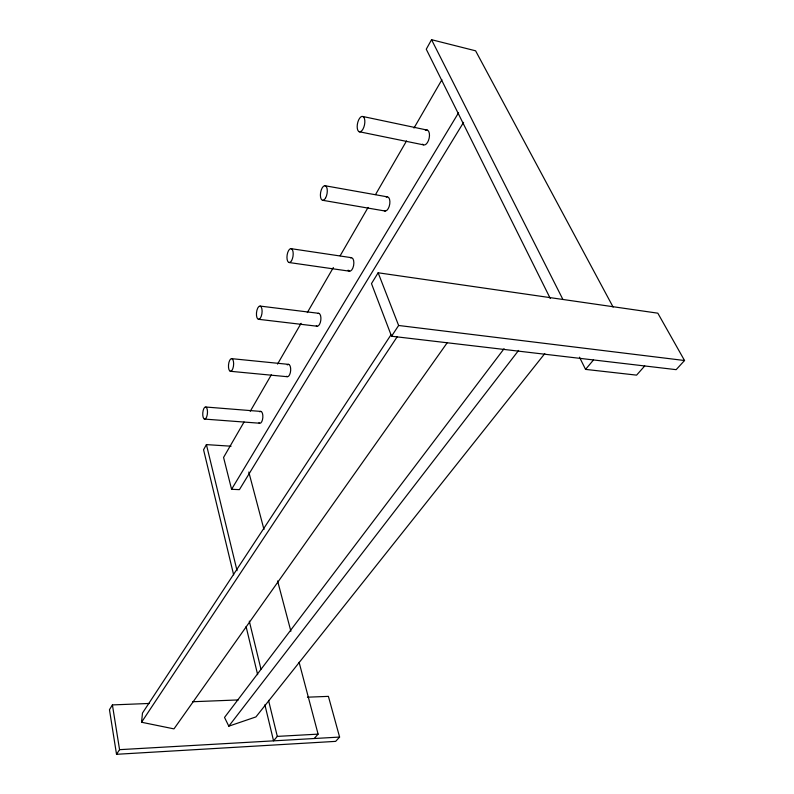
<?xml version="1.0" encoding="UTF-8"?>
<svg xmlns="http://www.w3.org/2000/svg" width="794" height="794" viewBox="0 0 794 794"><rect width="100%" height="100%" fill="white"/><g stroke="black" fill="none" stroke-linecap="round" stroke-linejoin="round"><path stroke-width="1.19" d="M447.121 342.879L173.975 728.882L141.55 722.252L142.473 713.062L390.916 334.939M231.064 446.208L206.41 444.61L203.562 449.741L233.644 574.846M613.117 307.079L475.596 50.806L431.549 39.7L426.259 49.218L550.282 298.484M244.036 422.031L223.571 457.433L231.58 489.283L239.411 489.65L463.587 122.345M250.239 411.302L271.33 374.818M277.533 364.089L301.105 323.317M307.308 312.588L333.361 267.528M340.179 255.728L368.088 207.442M375.532 194.57L406.548 140.915M413.992 128.042L441.901 79.757M231.58 489.283L458.555 112.758M378.143 272.779L371.483 283.597L391.551 336.229L676.16 369.657L684.537 360.516L657.829 313.183L378.143 272.779L398.628 325.48L391.551 336.229M149.431 703.454L112.411 704.913L109.463 709.697L116.52 754.3L335.663 741.368L339.604 737.07L328.408 696.368L307.427 697.192M116.52 754.3L119.566 749.665L112.411 704.913M141.55 722.252L397.199 336.755M504.061 348.735L224.523 717.439L228.811 726.163L255.926 716.922L544.803 353.568M228.811 726.163L518.601 350.422M299.11 662.325L318.096 734.132L277.305 736.395L273.563 740.852L264.888 704.764M579.491 357.201L585.555 369.389L593.495 359.95M314.206 738.519L318.096 734.132M644.718 365.965L636.59 375.135L585.555 369.389M119.566 749.665L339.604 737.07M192.634 701.737L238.299 699.931M204.366 419.073L259.549 423.212M205.854 407.024A6.104 2.342 -85.5 0 1 206.708 416.82A6.104 2.342 -85.5 0 1 202.788 415.322A6.104 2.342 -85.5 0 1 205.854 407.024L261.057 411.441M230.26 371.274L287.1 376.693M231.838 358.67A6.362 2.541 -84.6 0 1 232.811 368.724A6.362 2.541 -84.6 0 1 228.523 367.543A6.362 2.541 -84.6 0 1 231.838 358.67L288.708 364.386M258.417 319.287L317.014 326.205M398.628 325.48L684.537 360.516M260.104 306.077A6.66 2.759 -83.4 0 1 261.216 316.389A6.66 2.759 -83.4 0 1 256.502 315.595A6.66 2.759 -83.4 0 1 260.104 306.077L318.712 313.322M289.165 262.536L349.598 271.201M290.961 248.651L351.414 257.673M322.87 200.326L385.229 211.045M324.786 185.697L387.164 196.823M359.047 131.695L423.371 144.836M362.957 116.52A7.871 3.563 -78.3 0 1 362.918 129.204A7.871 3.563 -78.3 0 1 357.181 126.613A7.871 3.563 -78.3 0 1 362.957 116.52L427.42 130.137M431.549 39.7L562.777 299.209M248.8 472.053L263.985 529.499M277.592 580.95L290.882 631.22M206.41 444.61L237.049 570.688M249.296 621.126L260.968 669.153M268.551 700.377L277.305 736.395M246.08 626.565L257.653 674.682M425.376 130.365A7.652 3.811 -77.4 0 1 429.187 138.077A7.652 3.811 -77.4 0 1 422.527 144.171M386.212 197.081A7.206 3.504 -79.6 0 1 389.775 203.899A7.206 3.504 -79.6 0 1 384.346 210.807M350.541 257.852A6.828 3.226 -81.5 0 1 353.598 265.573A6.828 3.226 -81.5 0 1 348.119 270.149M317.928 313.412A6.501 2.968 -83.1 0 1 320.806 320.27A6.501 2.968 -83.1 0 1 316.29 325.848M287.259 364.873A6.223 2.739 -84.5 0 1 290.673 370.461A6.223 2.739 -84.5 0 1 286.445 376.296M259.737 411.788A5.975 2.531 -85.6 0 1 262.844 417.446A5.975 2.531 -85.6 0 1 258.943 422.775M325.53 198.093A7.404 3.275 -80.3 0 0 325.619 185.915A7.404 3.275 -80.3 0 0 320.389 195.036A7.404 3.275 -80.3 0 0 325.53 198.093M291.577 260.64A7.007 3.007 -82 0 0 291.706 248.939A7.007 3.007 -82 0 0 286.952 257.206A7.007 3.007 -82 0 0 291.577 260.64"/></g></svg>
